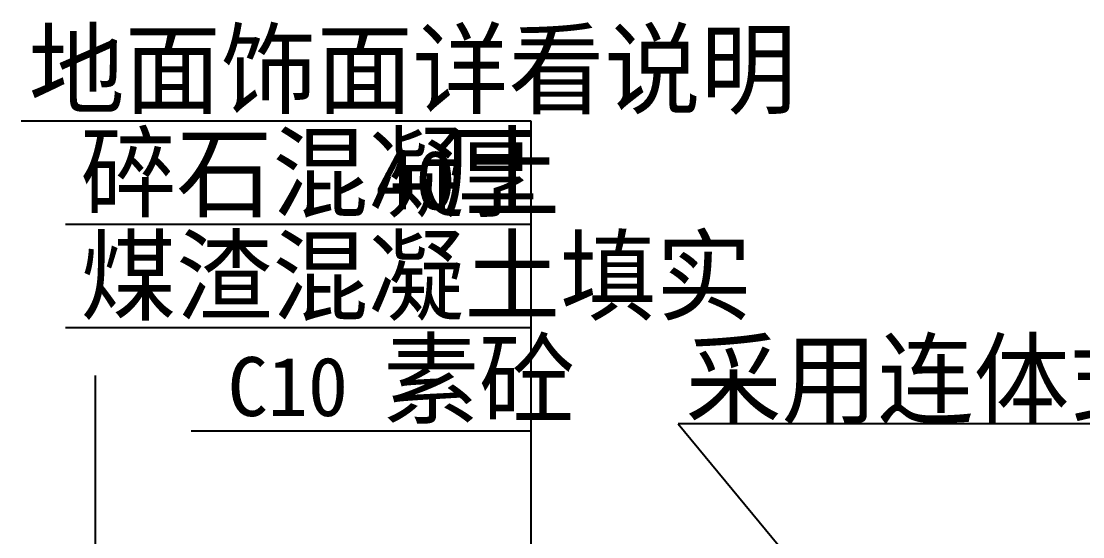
# Model space of a CAD drawing. Header units: metres. Extents: x 2017 to 5827, y 86 to 2255.
# Drawn here: x 3050 to 4488, y 1557 to 2255 of the extents above; entities that cross this region are included whole.
import ezdxf

# ---------------------------------------------------------------- set-up
doc = ezdxf.new("R2010")
doc.units = ezdxf.units.M
for name, color, linetype in [('DOTE', 1, 'Continuous'), ('PUB_TEXT', 7, 'Continuous'), ('S_SURFACE', 6, 'Continuous')]:
    doc.layers.add(name, color=color, linetype=linetype)

msp = doc.modelspace()

# ---------------------------------------------------------------- linework, layer by layer
at = {"layer": 'DOTE'}
msp.add_line((3150, 1775.12), (3150, 255.12), dxfattribs=at)
at = {"layer": 'S_SURFACE'}
for p, q in [((3050, 2120.3), (3740.18, 2120.3)), ((3740.18, 2120.3), (3740.18, 740.3)), ((3110, 1980.3), (3740.18, 1980.3)), ((3110, 1840.3), (3740.18, 1840.3)), ((3280, 1700.3), (3740.18, 1700.3)), ((3940, 1710), (4460, 1080)), ((4500, 1710), (3940, 1710))]:
    msp.add_line(p, q, dxfattribs=at)

# ---------------------------------------------------------------- texts
at = {"layer": 'PUB_TEXT'}
for s, height, p in [('地面饰面详看说明', 100, (3060.18, 2140.3)), ('碎石混凝土', 100, (3130.18, 2000.3)), ('厚', 100, (3619.36, 2000.3)), ('40', 80, (3529.57, 2000.3)), ('煤渣混凝土填实', 100, (3130.18, 1860.3)), ('素砼', 100, (3540.18, 1720.3)), ('采用连体式蹲器', 100, (3950.18, 1720.3)), ('C10', 80, (3329.57, 1720.3))]:
    msp.add_text(s, height=height, dxfattribs=at).set_placement(p)

doc.saveas('drawing.dxf')
